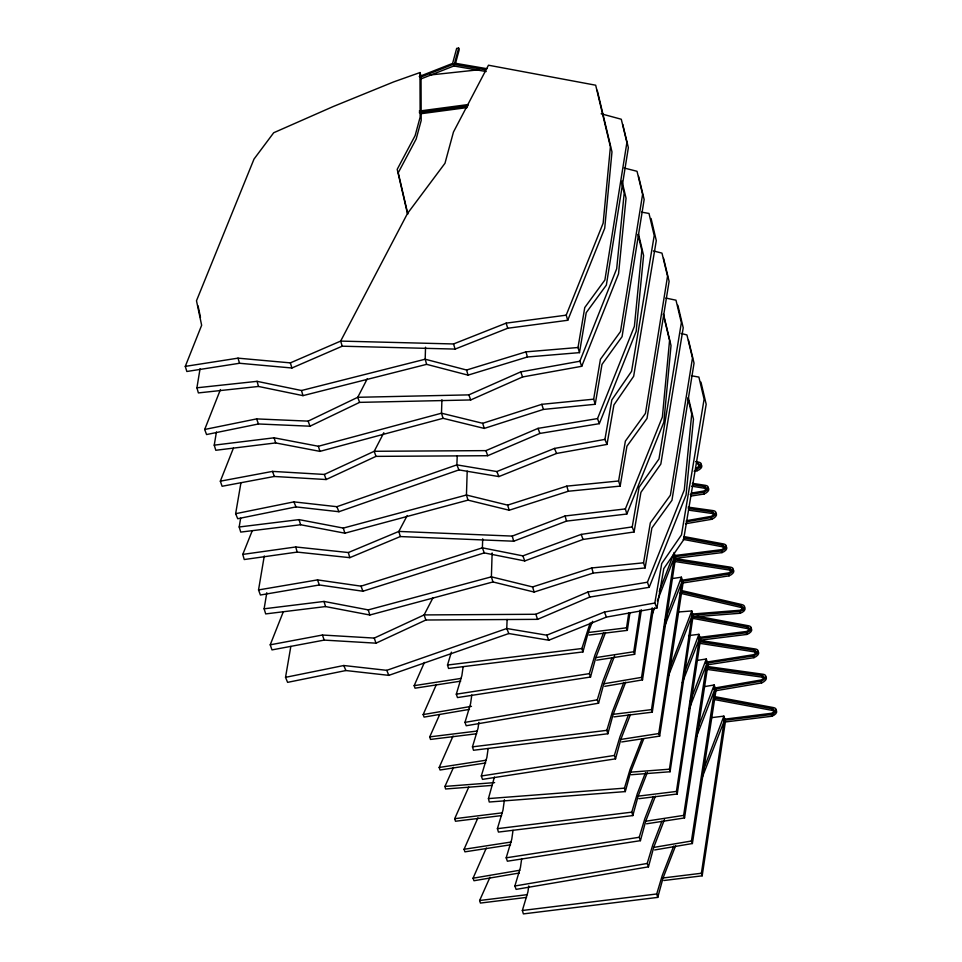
<?xml version="1.0" encoding="UTF-8"?>
<svg xmlns="http://www.w3.org/2000/svg" width="962" height="962" viewBox="0 0 962 962"><rect width="100%" height="100%" fill="white"/><g stroke="black" fill="none" stroke-linecap="round" stroke-linejoin="round"><path stroke-width="1.44" d="M425.541 347.222L425.18 359.223L426.635 364.345L468.037 375.144L527.416 356.986L579.473 352.633L586.219 312.674L606.349 285.125L628.354 147.667L622.739 124.363M441.919 399.759L441.498 413.203L443.061 418.314L484.259 428.415L543.398 409.427L595.213 404.293L601.984 364.406L622.065 336.676L644.155 199.519L638.588 176.407M467.195 471.127L466.45 495.021L468.001 500.132L509.199 510.233L568.338 491.245L620.165 486.111L626.923 446.224L647.005 418.494L669.107 281.337L663.539 258.225M492.135 552.946L491.39 576.839L492.953 581.95L534.15 592.051L593.289 573.063L645.105 567.929L651.875 528.042L671.957 500.312L694.047 363.155L688.479 340.043M482.708 538.864L482.383 547.835L484.259 552.897L524.747 560.93L583.056 539.454L634.09 531.974L640.933 492.328L660.834 464.057L683.224 327.777L677.861 305.267M457.227 455.88L456.866 464.874L458.934 469.901L498.905 476.575L556.565 453.451L606.998 444.42L613.912 404.942L633.657 376.298L656.288 240.62L651.07 218.482M507.118 619.516L506.758 628.511L508.826 633.537L548.797 640.223L606.457 617.087L656.89 608.056L663.804 568.578L683.549 539.935L706.18 404.256L700.961 382.118M494.408 777.055L488.431 798.592L489.261 802.019L625.288 791.594L630.651 772.161L643.77 738.72M478.86 722.33L478.03 728.282L472.462 746.849L473.496 750.264L607.864 733.753L613.179 714.333L625.709 682.142M504.437 799.687L502.982 810.1L497.402 828.667L498.448 832.082L632.816 815.572L638.119 796.151L647.39 772.354M528.751 885.966L527.922 891.918L522.354 910.485L523.388 913.9L657.755 897.39L663.071 877.969L675.601 845.778M463.131 666.726L461.868 675.613L456.301 694.179L457.479 697.57L590.524 677.032L595.803 657.611L605.507 632.575M488.143 748.532L486.88 757.419L481.313 775.985L482.491 779.376L615.536 758.838L620.815 739.429L630.519 714.393M513.023 830.362L511.76 839.249L506.192 857.815L507.371 861.206L640.415 840.668L645.694 821.247L655.399 796.211M471.813 694.937L470.55 703.799L464.971 722.366L466.221 725.745L598.556 703.21L603.811 683.79L614.586 655.94M521.705 858.573L520.442 867.435L514.874 886.002L516.113 889.381L648.448 866.846L653.703 847.426L664.477 819.576M631.276 774.735L670.069 771.752L669.456 769.191L691.882 616.089L668.374 676.009M670.069 771.752L693.061 616.101M589.009 635.064L627.332 630.363L626.551 627.801L628.763 613.047M627.332 630.363L629.978 612.65M613.96 716.882L652.284 712.181L651.502 709.619L674.23 557.599L657.323 600.985M652.284 712.181L675.564 557.611M638.9 798.701L677.224 793.999L676.442 791.437L699.17 639.417L682.274 682.804M677.224 793.999L700.504 639.429M663.852 880.519L702.176 875.817L701.394 873.255L724.121 721.235L701.767 778.607M702.176 875.817L725.456 721.247M596.68 660.16L634.631 654.304L633.754 651.755L640.055 610.221M634.631 654.304L641.389 609.8M621.705 741.967L659.655 736.11L658.766 733.561L681.721 582.263L664.477 626.767M659.655 736.11L683.164 582.25M646.572 823.797L684.523 817.941L683.645 815.391L706.601 664.081L689.357 708.597M684.523 817.941L708.044 664.081M604.749 686.327L642.496 679.893L641.558 677.368L652.2 607.804M642.496 679.893L653.354 608.862M654.641 849.963L692.387 843.53L691.45 841.004L714.538 690.043L696.235 737.397M692.387 843.53L716.029 690.043M426.635 364.345L302.97 395.635L258.501 386.459L198.376 392.917L196.921 387.794L200.06 368.747M443.061 418.314L319.925 451.37L275.661 442.929L215.801 450.276L214.237 445.165L216.426 432.01M468.001 500.132L344.865 533.188L300.613 524.747L240.74 532.094L239.189 526.984L240.644 518.217M492.953 581.95L369.817 615.007L325.553 606.565L265.692 613.912L264.129 608.802L266.799 592.724M484.259 552.897L362.89 591.233L319.372 584.968L260.401 595.009L258.537 589.934L264.273 555.964M579.473 352.633L578.018 347.51L584.764 307.539L604.894 280.002L626.899 142.544L621.284 119.24L601.166 113.793M595.213 404.293L593.662 399.182L600.42 359.295L620.502 331.565L642.592 194.396L637.036 171.296L624.17 168.013M620.165 486.111L618.602 481L625.372 441.113L645.454 413.383L667.544 276.214L661.976 253.114L653.402 250.926M645.105 567.929L643.554 562.818L650.312 522.931L670.394 495.202L692.484 358.032L686.928 334.932L681.204 333.477M458.934 469.901L338.937 511.724L295.983 506.902L237.71 518.722L235.642 513.696L240.933 482.804M508.826 633.537L388.828 675.36L345.875 670.538L287.602 682.359L285.534 677.332L290.825 646.44M634.09 531.974L632.226 526.911L639.069 487.265L658.97 458.982L681.361 322.715L675.985 300.192L665.848 298.076M606.998 444.42L604.93 439.393L611.832 399.915L631.589 371.272L654.208 235.582L649.001 213.456L641.63 212.145M656.89 608.056L654.821 603.03L661.724 563.552L681.481 534.908L704.1 399.218L698.893 377.092L691.522 375.781M678.39 611.988L691.81 610.954L668.843 670.646M743.987 607.01A6.962 3.668 -13.6 0 1 740.199 613.263L692.087 616.955L691.678 615.235L691.918 614.081L740.006 610.245A4.882 2.573 -13.6 0 0 741.317 605.904L680.976 591.774M692.087 616.955L691.918 614.081M673.701 553.896L659.271 591.426M725.781 546.272A6.962 3.571 -17 0 1 722.005 552.609L674.482 558.453L673.965 556.745L674.218 555.603L721.716 549.627A4.882 2.501 -17 0 0 723.015 545.274L684.114 537.95M674.482 558.453L674.218 555.603M688.551 635.593L698.941 634.307L683.669 674.651M750.721 628.09A6.962 3.571 -17 0 1 746.945 634.427L699.434 640.271L698.905 638.564L699.158 637.421L746.656 631.445A4.882 2.501 -17 0 0 747.967 627.092L691.425 616.486M712.012 717.592L723.893 716.125L702.621 771.861M775.673 709.908A6.962 3.571 -17 0 1 771.897 716.245L724.374 722.089L723.857 720.382L724.109 719.239L771.608 713.263A4.882 2.501 -17 0 0 772.907 708.91L714.91 698.027M672.498 578.547L681.397 577.176L665.211 620.045M732.828 569.444A6.962 3.511 -19.1 0 1 729.076 575.841L682.022 583.104L681.433 581.409L681.685 580.266L728.715 572.859A4.882 2.453 -19.1 0 0 730.026 568.518L674.891 559.884M682.022 583.104L681.685 580.266M697.378 660.377L706.276 658.994L690.091 701.875M757.707 651.274A6.962 3.511 -19.1 0 1 753.955 657.671L706.89 664.934L706.3 663.239L706.553 662.096L753.595 654.689A4.882 2.453 -19.1 0 0 754.893 650.348L699.771 641.714M706.89 664.934L707.142 663.792L706.697 664.958M703.835 686.736L714.165 684.968L696.921 730.687M765.391 676.49A6.962 3.463 -20.2 0 1 761.651 682.924L714.85 690.896L714.225 689.201L714.477 688.058L761.255 679.954A4.882 2.429 -20.2 0 0 762.565 675.601L707.094 667.796M714.85 690.896L714.477 688.058M419.24 76.527L452.609 63.408L456.673 48.365L458.67 48.1L454.593 63.143L486.928 68.699M455.483 63.48L459.187 49.808L458.67 48.1M592.592 621.32L588.227 632.515L582.924 651.935L448.557 668.446L447.51 665.031L451.37 652.176M582.924 651.935L581.878 648.52L590.175 622.955M590.524 677.032L589.345 673.64L594.925 655.074L603.547 632.816M598.556 703.21L597.306 699.831L602.885 681.264L612.036 657.587M607.864 733.753L606.83 730.338L612.397 711.772L623.845 682.383M615.536 758.838L614.369 755.447L619.937 736.88L628.559 714.622M625.288 791.594L624.458 788.155L630.026 769.588L642.051 738.936M632.816 815.572L631.769 812.156L637.349 793.59L645.514 772.606M640.415 840.668L639.237 837.277L644.817 818.71L653.438 796.452M648.448 866.846L647.21 863.467L652.777 844.901L661.928 821.223M657.755 897.39L656.721 893.975L662.289 875.408L673.737 846.019M706.108 663.263L706.553 662.096M698.713 638.588L699.158 637.421M723.664 720.406L724.109 719.239M651.875 614.971L654.605 607.984M621.981 181.06L626.046 198.22L618.542 273.845L581.733 366.294L522.594 376.96L470.707 399.952L359.608 402.369L309.992 426.202L258.477 423.977L206.553 434.547L204.69 429.473L220.442 389.55M638.443 233.874L643.59 255.507L636.171 331.373L599.302 423.677L539.85 433.441L487.698 455.711L375.974 456.373L326.118 479.533L274.302 476.467L222.102 486.267L220.334 481.18L233.393 448.184M688.335 397.51L693.482 419.143L686.062 495.009L649.194 587.313L589.742 597.077L537.59 619.348L425.865 620.009L376.01 643.169L324.194 640.103L271.993 649.903L270.226 644.817L283.285 611.82M597.234 90.32L611.976 151.912L604.713 228.259L567.748 320.274L507.708 328.246L455.098 349.086L342.219 346.2L291.919 368.001L239.55 363.263L186.844 371.488L185.281 366.378L201.647 325.264L196.488 300.757L254.016 159.067L273.701 132.744L333.345 106.481L393.698 81.89L419.985 72.559L421.019 75.974M663.407 313.792L671.019 345.562L663.84 422.162L626.839 514.033L566.522 521.103L513.696 541.209L400.3 536.555L349.795 557.659L297.186 552.092L244.24 559.535L242.785 554.401L252.08 531.144M581.733 366.294L579.858 361.231L616.678 268.771L624.182 193.158L621.813 183.141M599.302 423.677L597.534 418.59L634.403 326.286L641.822 250.421L638.046 234.56M649.194 587.313L647.426 582.226L684.295 489.923L691.714 414.057L687.938 398.196M567.748 320.274L566.197 315.163L603.15 223.148L610.413 146.801L595.682 85.209L488.468 65.212L453.451 132.059L444.985 163.275L407.455 213.54L340.656 341.089L290.356 362.878L237.987 358.153L185.281 366.378M626.839 514.033L625.384 508.91L662.373 417.039L669.564 340.44L663.335 314.442M469.492 709.367L424.086 717.099L423.16 714.574L436.411 684.427M519.384 873.003L473.977 880.735L473.051 878.21L486.303 848.063M460.69 681.156L415.043 688.191L414.165 685.653L424.422 662.421M485.702 762.962L440.055 770.009L439.177 767.46L453.054 736.026M510.582 844.792L464.935 851.839L464.057 849.29L477.934 817.844M476.623 733.765L430.519 739.429L429.737 736.868L439.514 714.91M501.563 815.584L455.471 821.247L454.689 818.686L468.734 787.12M526.515 897.402L480.411 903.065L479.629 900.504L490.019 877.176M492.328 785.389L445.574 788.984L444.949 786.411L453.535 767.327M367.316 378.691L357.744 397.294L308.129 421.128L256.601 418.903L204.69 429.473M383.814 432.756L374.218 451.286L324.35 474.446L272.535 471.392L220.334 481.18M433.02 597.715L424.11 614.922L374.242 638.083L322.426 635.028L270.226 644.817M407.215 515.536L398.845 531.421L348.34 552.537L295.731 546.969L242.785 554.401M359.608 402.369L357.744 397.294L468.843 394.877L520.719 371.885L579.858 361.231M696.32 468.001L696.765 467.809A4.882 2.501 -17 0 0 698.075 463.456L697.354 463.263L698.592 465.163A4.882 2.501 -17 0 1 699.783 467.111M375.974 456.373L374.218 451.286L485.942 450.625L538.083 428.355L597.534 418.59M425.865 620.009L424.11 614.922L535.834 614.273L587.974 591.991L647.426 582.226M235.642 513.696L293.903 501.875L336.868 506.697L456.866 464.874L496.837 471.548L554.497 448.424L604.93 439.393M285.534 677.332L343.795 665.512L386.76 670.334L506.758 628.511L546.729 635.185L604.389 612.06L654.821 603.03M342.219 346.2L340.656 341.089L453.535 343.963L506.156 323.136L566.197 315.163M419.949 77.405L453.33 64.274L485.666 69.841M420.478 79.1L453.848 65.981L486.195 71.537M400.3 536.555L398.845 531.421L512.241 536.087L565.067 515.981L625.384 508.91M258.537 589.934L317.496 579.894L361.027 586.159L482.383 547.835L522.883 555.868L581.192 534.391L632.226 526.911M214.237 445.165L274.11 437.806L318.362 446.26L441.498 413.203L482.696 423.304L541.834 404.317L593.662 399.182M239.189 526.984L299.05 519.624L343.302 528.078L466.45 495.021L507.635 505.122L566.786 486.135L618.602 481M264.129 608.802L324.002 601.442L368.254 609.896L491.39 576.839L532.587 586.94L591.726 567.953L643.554 562.818M196.921 387.794L257.046 381.337L301.515 390.512L425.18 359.223L466.582 370.021L525.961 351.864L578.018 347.51M686.303 520.719L711.363 516.317A4.882 2.429 -20.2 0 0 712.674 511.964L688.287 508.501M686.267 521.825L711.134 517.592A6.962 3.463 -20.2 0 0 715.8 513.492A6.962 3.463 -20.2 0 0 713.227 510.63L688.058 507.118M685.437 523.773L711.76 519.288A6.962 3.463 -20.2 0 0 715.5 512.854M423.16 714.574L471.476 706.336M603.811 683.79L641.558 677.368M464.971 722.366L597.306 699.831M714.225 689.201L761.026 681.228A6.962 3.463 -20.2 0 0 765.692 677.128A6.962 3.463 -20.2 0 0 763.119 674.266L706.878 666.413M473.051 878.21L519.913 870.225M653.703 847.426L691.45 841.004M514.874 886.002L647.21 863.467M691.606 493.061L703.703 491.053A4.882 2.453 -19.1 0 0 705.002 486.712L692.532 484.704M690.235 494.384L703.475 492.34A6.962 3.511 -19.1 0 0 708.152 488.299A6.962 3.511 -19.1 0 0 705.555 485.377L692.327 483.321M690.824 496.079L704.052 494.035A6.962 3.511 -19.1 0 0 707.816 487.638M681.433 581.409L728.487 574.146A6.962 3.511 -19.1 0 0 733.164 570.105A6.962 3.511 -19.1 0 0 730.579 567.183L674.687 558.501M414.165 685.653L461.279 678.378M595.803 657.611L633.754 651.755M456.301 694.179L589.345 673.64M706.3 663.239L753.366 655.976A6.962 3.511 -19.1 0 0 758.044 651.935A6.962 3.511 -19.1 0 0 755.447 649.013L699.566 640.331M439.177 767.46L486.291 760.184M620.815 739.429L658.766 733.561M481.313 775.985L614.369 755.447M464.057 849.29L511.171 842.015M645.694 821.247L683.645 815.391M506.192 857.815L639.237 837.277M419.288 111.051L468.109 104.557M420.635 111.989L468.037 105.688M421.164 113.696L467.087 107.588M419.312 112.686L466.823 106.746M694.083 471.164L697.053 470.791A6.962 3.571 -17 0 0 700.829 464.454M673.965 556.745L721.488 550.913A6.962 3.571 -17 0 0 726.202 546.981A6.962 3.571 -17 0 0 723.568 543.951L683.922 536.543M588.227 632.515L626.551 627.801M447.51 665.031L581.878 648.52M698.905 638.564L746.428 632.731A6.962 3.571 -17 0 0 751.142 628.799A6.962 3.571 -17 0 0 748.52 625.769L697.113 616.173M429.737 736.868L477.32 731.024M613.179 714.333L651.502 709.619M472.462 746.849L606.83 730.338M723.857 720.382L771.38 714.55A6.962 3.571 -17 0 0 776.093 710.617A6.962 3.571 -17 0 0 773.46 707.587L714.718 696.62M454.689 818.686L502.272 812.842M638.119 796.151L676.442 791.437M497.402 828.667L631.769 812.156M479.629 900.504L527.212 894.66M663.071 877.969L701.394 873.255M522.354 910.485L656.721 893.975M429.954 75.012L479.076 69.745M691.678 615.235L739.778 611.543A6.962 3.668 -13.6 0 0 744.54 607.78A6.962 3.668 -13.6 0 0 741.87 604.581L682.274 590.692M444.949 786.411L494.624 782.599M630.651 772.161L669.456 769.191M488.431 798.592L624.458 788.155M688.9 510.185L713.299 513.648A4.882 2.429 -20.2 0 1 714.201 514.201M706.228 669.275L763.191 677.296A4.882 2.429 -20.2 0 1 764.333 678.222M691.642 486.171L705.591 488.407A4.882 2.453 -19.1 0 1 706.505 488.973M674.001 561.351L730.615 570.213A4.882 2.453 -19.1 0 1 731.529 570.779M698.881 643.181L755.483 652.044A4.882 2.453 -19.1 0 1 756.649 652.994M695.694 461.58L698.628 462.133A6.962 3.571 -17 0 1 701.25 465.163A6.962 3.571 -17 0 1 696.536 469.095L697.053 470.791M683.164 539.381L723.544 546.981A4.882 2.501 -17 0 1 724.711 547.979M691.955 618.181L748.484 628.799A4.882 2.501 -17 0 1 749.663 629.797M713.96 699.458L773.436 710.617A4.882 2.501 -17 0 1 774.362 711.219M679.942 593.157L741.726 607.611A4.882 2.573 -13.6 0 1 742.941 609.643M554.497 448.424L556.565 453.451M604.389 612.06L606.457 617.087M496.837 471.548L498.905 476.575M546.729 635.185L548.797 640.223M336.868 506.697L338.937 511.724M386.76 670.334L388.828 675.36M293.903 501.875L295.983 506.902M343.795 665.512L345.875 670.538M711.964 511.808L712.589 513.492M711.134 517.592L711.76 519.288M761.856 675.444L762.481 677.128M761.026 681.228L761.651 682.924M714.165 684.968L715.56 688.768M581.192 534.391L583.056 539.454M520.719 371.885L522.594 376.96M468.843 394.877L470.707 399.952M522.883 555.868L524.747 560.93M308.129 421.128L309.992 426.202M361.027 586.159L362.89 591.233M317.496 579.894L319.372 584.968M256.601 418.903L258.477 423.977M704.292 486.531L704.881 488.227M703.475 492.34L704.052 494.035M729.316 568.35L729.905 570.045M728.487 574.146L729.076 575.841M754.184 650.168L754.773 651.863M753.366 655.976L753.955 657.671M681.397 577.176L682.719 580.988M706.276 658.994L707.599 662.818M538.083 428.355L539.85 433.441M587.974 591.991L589.742 597.077M485.942 450.625L487.698 455.711M535.834 614.273L537.59 619.348M324.35 474.446L326.118 479.533M374.242 638.083L376.01 643.169M272.535 471.392L274.302 476.467M322.426 635.028L324.194 640.103M722.306 545.081L722.823 546.789M747.246 626.899L747.763 628.607M772.197 708.717L772.714 710.425M721.488 550.913L722.005 552.609M746.428 632.731L746.945 634.427M771.38 714.55L771.897 716.245M674.001 552.489L674.783 555.05M698.941 634.307L700.12 638.143M723.893 716.125L725.059 719.961M453.33 64.274L453.848 65.981M541.834 404.317L543.398 409.427M566.786 486.135L568.338 491.245M591.726 567.953L593.289 573.063M506.156 323.136L507.708 328.246M482.696 423.304L484.259 428.415M507.635 505.122L509.199 510.233M532.587 586.94L534.15 592.051M453.535 343.963L455.098 349.086M318.362 446.26L319.925 451.37M343.302 528.078L344.865 533.188M368.254 609.896L369.817 615.007M290.356 362.878L291.919 368.001M274.11 437.806L275.661 442.929M299.05 519.624L300.613 524.747M324.002 601.442L325.553 606.565M237.987 358.153L239.55 363.263M525.961 351.864L527.416 356.986M565.067 515.981L566.522 521.103M466.582 370.021L468.037 375.144M512.241 536.087L513.696 541.209M348.34 552.537L349.795 557.659M301.515 390.512L302.97 395.635M257.046 381.337L258.501 386.459M295.731 546.969L297.186 552.092M740.584 605.675L741.005 607.383M739.778 611.543L740.199 613.263M691.81 610.954L692.748 614.814M407.84 214.093L398.232 172.751L416.173 139.021L421.188 120.515L421.031 77.152M407.455 213.54L397.198 169.336L415.127 135.606L420.141 117.111L419.985 72.559M198.04 305.868L200.481 317.4M773.496 714.081A4.882 2.501 -17 0 1 772.859 714.55"/></g></svg>
